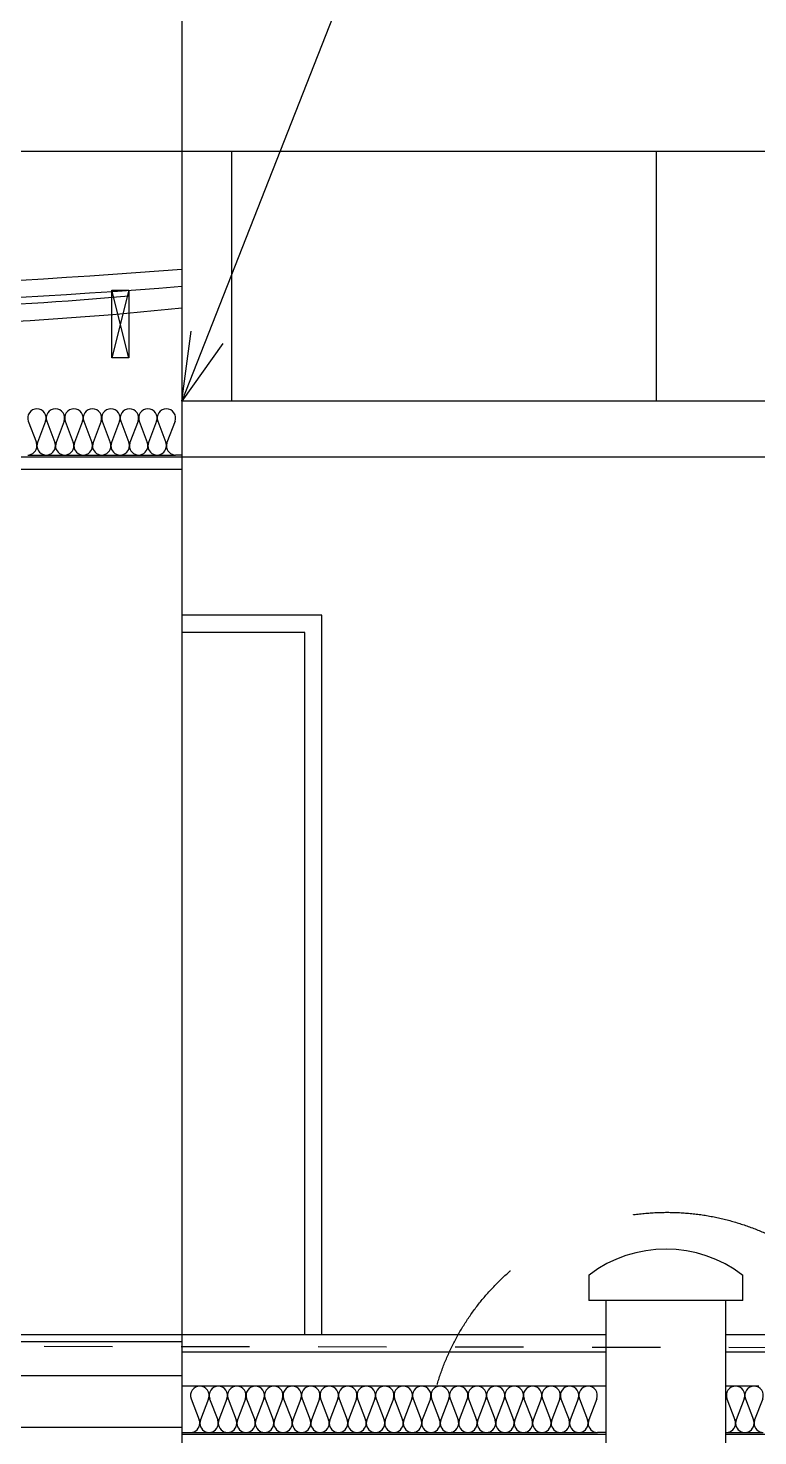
# Model space of a CAD drawing. Header units: millimetres. Extents: x -21022 to 21084, y -14865 to 14865.
# Drawn here: x 646 to 2777, y 3831 to 7940 of the extents above; entities that cross this region are included whole.
import ezdxf

# ---------------------------------------------------------------- set-up
doc = ezdxf.new("R2010")
doc.units = ezdxf.units.MM
for name, pattern in [('BORDER', [16, 13, -1, 1, -1]), ('DOT', [16, 4, -4, 4, -4]), ('HIDDEN', [16, 2, -2, 2, -2, 2, -2, 2, -2])]:
    doc.linetypes.add(name, pattern=pattern)
doc.layers.add('00_-_SECTIONS', color=7, linetype='Continuous', true_color=0xffffff)
doc.layers.add('1', color=7, linetype='Continuous', true_color=0xffffff)
pattern_1 = [(90, (0, 0), (-1240, 8e-14), [])]

# ---------------------------------------------------------------- blocks, each defined once
blk = doc.blocks.new('38041BEE')
at = {"layer": '00_-_SECTIONS', "linetype": 'Continuous', "ltscale": 100}
h = blk.add_hatch(dxfattribs=at)
h.set_pattern_fill('_USER', color=1, scale=1240, angle=90, style=0, pattern_type=0)
h.set_pattern_definition(pattern_1)
h.paths.add_polyline_path([(0, 730), (6894.6, 730), (6894.6, 385.2), (4737.2, 315.7), (5617.4, 320.5), (6496.7, 357.7), (2911.7, 411.8), (3773.6, 348.3), (4637.2, 317.2), (1385.9, 577.9), (2616.1, 440), (1385.9, 577.9), (846, 629.2), (304, 648.2), (0, 644.7)])
h = blk.add_hatch(dxfattribs=at)
h.set_pattern_fill('_USER', color=1, scale=1240, angle=90, style=0, pattern_type=0)
h.set_pattern_definition(pattern_1)
h.paths.add_polyline_path([(6894.6, 730), (12050, 730), (12050, 49.3), (12050, 0), (6894.6, 0), (6894.6, 335.1), (6894.6, 385.2)])
at = {"layer": '00_-_SECTIONS', "color": 1, "linetype": 'Continuous', "ltscale": 100}
blk.add_line((6894.6, 385.2), (6894.6, 335.1), dxfattribs=at)
for radius, end in [(23910.3, 274.43288), (23910.3, 274.43288), (23960.3, 274.42361), (23960.3, 274.42361)]:
    blk.add_arc((5046.5, 24224), radius, 269.25882, end, dxfattribs=at)
at = {"layer": '00_-_SECTIONS'}
blk.add_attdef('Sfb', (0, 0), '', height=1, dxfattribs=at)
blk = doc.blocks.new('D50AEB9E')
at = {"layer": '1', "color": 2, "linetype": 'DOT', "ltscale": 100}
blk.add_circle((700, 700), 700, dxfattribs=at)
blk.add_arc((700, 700), 700, 0, 0, dxfattribs=at)
blk = doc.blocks.new('C373AE7F')
at = {"layer": '00_-_SECTIONS', "color": 1, "linetype": 'Continuous', "ltscale": 100}
for p, q in [((225.5, 1189.6), (225.5, 1114.6)), ((675.5, 1114.6), (675.5, 1189.6)), ((675.5, 1114.6), (225.5, 1114.6)), ((275.5, 444.6), (275.5, 1114.6)), ((625.5, 444.6), (625.5, 1114.6))]:
    blk.add_line(p, q, dxfattribs=at)
blk.add_arc((450.2, 894.9), 369.7, 52.4563, 127.2924, dxfattribs=at)
blk.add_arc((450.2, 894.9), 369.7, 52.4563, 127.2924, dxfattribs=at)
blk = doc.blocks.new('FF3B760B')
at = {"layer": '00_-_SECTIONS', "color": 1, "linetype": 'Continuous', "ltscale": 100}
for p, q in [((8744.6, 12505.1), (8744.6, 0)), ((8296, 7568.2), (8319.5, 7506.4)), ((8346.5, 7568.2), (8323, 7506.4)), ((8350, 7568.2), (8373.5, 7506.4)), ((8400.5, 7568.2), (8377, 7506.4)), ((8404, 7568.2), (8427.5, 7506.4)), ((8454.5, 7568.2), (8431, 7506.4)), ((8458, 7568.2), (8481.5, 7506.4)), ((8508.5, 7568.2), (8485, 7506.4)), ((8512, 7568.2), (8535.5, 7506.4)), ((8562.5, 7568.2), (8539, 7506.4)), ((8566, 7568.2), (8589.5, 7506.4)), ((8616.5, 7568.2), (8593, 7506.4)), ((8620, 7568.2), (8643.5, 7506.4)), ((8670.5, 7568.2), (8647, 7506.4)), ((8674, 7568.2), (8697.5, 7506.4)), ((8724.5, 7568.2), (8701, 7506.4)), ((8323, 7506.4), (8321.3, 7496.8)), ((8377, 7506.4), (8375.3, 7496.8)), ((8431, 7506.4), (8429.3, 7496.8)), ((8485, 7506.4), (8483.3, 7496.8)), ((8539, 7506.4), (8537.3, 7496.8)), ((8593, 7506.4), (8591.3, 7496.8)), ((8647, 7506.4), (8645.3, 7496.8)), ((8701, 7506.4), (8699.3, 7496.8)), ((8294.3, 7469.8), (8348.3, 7469.8)), ((8348.3, 7469.8), (8402.3, 7469.8)), ((8402.3, 7469.8), (8456.3, 7469.8)), ((8456.3, 7469.8), (8510.3, 7469.8)), ((8510.3, 7469.8), (8564.3, 7469.8)), ((8564.3, 7469.8), (8618.3, 7469.8)), ((8618.3, 7469.8), (8672.3, 7469.8)), ((8672.3, 7469.8), (8726.3, 7469.8)), ((8744.6, 7469.8), (8726.3, 7469.8)), ((8744.6, 7469.8), (8744.6, 7469.8)), ((8744.6, 7427.3), (1850, 7427.3)), ((9103.7, 6952.3), (8744.6, 6952.3)), ((9103.7, 4902.3), (9103.7, 6952.3)), ((9983.3, 4902.3), (8744.6, 4902.3))]:
    blk.add_line(p, q, dxfattribs=at)
at = {"layer": '00_-_SECTIONS', "color": 2, "linetype": 'Continuous', "ltscale": 100}
for p, q in [((1850, 8357.1), (13900, 8357.1)), ((13900, 7627.1), (8744.6, 7627.1)), ((1850, 7464.8), (13900, 7464.8)), ((9153.7, 7002.3), (8744.6, 7002.3)), ((9153.7, 4902.3), (9153.7, 7002.3))]:
    blk.add_line(p, q, dxfattribs=at)
at = {"layer": '00_-_SECTIONS', "color": 1, "linetype": 'Continuous', "ltscale": 100}
for centre, start, end in [((8321.3, 7577.8), 90, 200.7966), ((8321.3, 7577.8), 90, 200.7966), ((8321.3, 7577.8), 339.2034, 90), ((8321.3, 7577.8), 339.2034, 90), ((8375.3, 7577.8), 90, 200.7966), ((8375.3, 7577.8), 90, 200.7966), ((8375.3, 7577.8), 339.2034, 90), ((8375.3, 7577.8), 339.2034, 90), ((8429.3, 7577.8), 90, 200.7966), ((8429.3, 7577.8), 90, 200.7966), ((8429.3, 7577.8), 339.2034, 90), ((8429.3, 7577.8), 339.2034, 90), ((8483.3, 7577.8), 90, 200.7966), ((8483.3, 7577.8), 90, 200.7966), ((8483.3, 7577.8), 339.2034, 90), ((8483.3, 7577.8), 339.2034, 90), ((8537.3, 7577.8), 90, 200.7966), ((8537.3, 7577.8), 90, 200.7966), ((8537.3, 7577.8), 339.2034, 90), ((8537.3, 7577.8), 339.2034, 90), ((8591.3, 7577.8), 90, 200.7966), ((8591.3, 7577.8), 90, 200.7966), ((8591.3, 7577.8), 339.2034, 90), ((8591.3, 7577.8), 339.2034, 90), ((8645.3, 7577.8), 90, 200.7966), ((8645.3, 7577.8), 90, 200.7966), ((8645.3, 7577.8), 339.2034, 90), ((8645.3, 7577.8), 339.2034, 90), ((8699.3, 7577.8), 90, 200.7966), ((8699.3, 7577.8), 90, 200.7966), ((8699.3, 7577.8), 339.2034, 90), ((8699.3, 7577.8), 339.2034, 90), ((8294.3, 7496.8), 270, 0), ((8294.3, 7496.8), 270, 0), ((8294.3, 7496.8), 0, 20.7966), ((8294.3, 7496.8), 0, 20.7966), ((8348.3, 7496.8), 180, 270), ((8348.3, 7496.8), 180, 270), ((8348.3, 7496.8), 270, 0), ((8348.3, 7496.8), 270, 0), ((8348.3, 7496.8), 0, 20.7966), ((8348.3, 7496.8), 0, 20.7966), ((8402.3, 7496.8), 180, 270), ((8402.3, 7496.8), 180, 270), ((8402.3, 7496.8), 270, 0), ((8402.3, 7496.8), 270, 0), ((8402.3, 7496.8), 0, 20.7966), ((8402.3, 7496.8), 0, 20.7966), ((8456.3, 7496.8), 180, 270), ((8456.3, 7496.8), 180, 270), ((8456.3, 7496.8), 270, 0), ((8456.3, 7496.8), 270, 0), ((8456.3, 7496.8), 0, 20.7966), ((8456.3, 7496.8), 0, 20.7966), ((8510.3, 7496.8), 180, 270), ((8510.3, 7496.8), 180, 270), ((8510.3, 7496.8), 270, 0), ((8510.3, 7496.8), 270, 0), ((8510.3, 7496.8), 0, 20.7966), ((8510.3, 7496.8), 0, 20.7966), ((8564.3, 7496.8), 180, 270), ((8564.3, 7496.8), 180, 270), ((8564.3, 7496.8), 270, 0), ((8564.3, 7496.8), 270, 0), ((8564.3, 7496.8), 0, 20.7966), ((8564.3, 7496.8), 0, 20.7966), ((8618.3, 7496.8), 180, 270), ((8618.3, 7496.8), 180, 270), ((8618.3, 7496.8), 270, 0), ((8618.3, 7496.8), 270, 0), ((8618.3, 7496.8), 0, 20.7966), ((8618.3, 7496.8), 0, 20.7966), ((8672.3, 7496.8), 180, 270), ((8672.3, 7496.8), 180, 270), ((8672.3, 7496.8), 270, 0), ((8672.3, 7496.8), 270, 0), ((8672.3, 7496.8), 0, 20.7966), ((8672.3, 7496.8), 0, 20.7966), ((8726.3, 7496.8), 180, 270), ((8726.3, 7496.8), 180, 270)]:
    blk.add_arc(centre, 27, start, end, dxfattribs=at)
at = {"layer": '00_-_SECTIONS'}
blk.add_attdef('Sfb', (0, 0), '', height=1, dxfattribs=at)
blk = doc.blocks.new('F98CE909')
at = {"layer": '00_-_SECTIONS', "linetype": 'Continuous', "ltscale": 100}
h = blk.add_hatch(dxfattribs=at)
h.set_pattern_fill('AR-SAND', color=1, scale=100, angle=45, style=0)
h.paths.add_polyline_path([(1238.8, 0), (0, 0), (0, 112.5), (0, 130), (1238.8, 130)])
at = {"layer": '00_-_SECTIONS', "color": 1, "linetype": 'Continuous', "ltscale": 100}
for p, q in [((0, 370), (1238.8, 370)), ((0, 130), (1238.8, 130))]:
    blk.add_line(p, q, dxfattribs=at)
at = {"layer": '00_-_SECTIONS', "color": 4, "linetype": 'BORDER', "ltscale": 100}
blk.add_line((1238.8, 270), (0, 270), dxfattribs=at)
blk = doc.blocks.new('367563BB')
at = {"layer": '00_-_SECTIONS', "color": 1, "linetype": 'Continuous', "ltscale": 100}
blk.add_line((20560, 24427.9), (18644, 19549.9), dxfattribs=at)
at = {"layer": '00_-_SECTIONS', "color": 4, "linetype": 'Continuous', "ltscale": 100}
blk.add_line((18644, 24427.9), (18644, 11922.7), dxfattribs=at)
at = {"layer": '00_-_SECTIONS'}
blk.add_attdef('Sfb', (0, 0), '', height=1, dxfattribs=at)
blk = doc.blocks.new('480F1BD9')
at = {"layer": '00_-_SECTIONS', "color": 9, "linetype": 'HIDDEN', "ltscale": 100}
blk.add_line((11142.5, 1110), (17797.9, 1100), dxfattribs=at)
at = {"layer": '00_-_SECTIONS'}
blk.add_attdef('Sfb', (0, 0), '', height=1, dxfattribs=at)
blk = doc.blocks.new('67AE9683')
at = {"layer": '00_-_SECTIONS', "color": 1, "linetype": 'Continuous', "ltscale": 100}
for radius, end in [(9965.8, 275.1783), (9965.8, 275.1783), (10015.8, 276.04381), (10015.8, 276.04381)]:
    blk.add_arc((6290, 10015.8), radius, 268.63853, end, dxfattribs=at)
at = {"layer": '00_-_SECTIONS'}
blk.add_attdef('Sfb', (0, 0), '', height=1, dxfattribs=at)
blk = doc.blocks.new('5DBEFC7F')
at = {"layer": '00_-_SECTIONS', "linetype": 'Continuous', "ltscale": 100}
h = blk.add_hatch(dxfattribs=at)
h.set_pattern_fill('AR-SAND', color=1, scale=100, angle=45, style=0)
h.paths.add_polyline_path([(4227.9, 0), (1588.8, 0), (1588.8, 130), (4191.5, 130)])
h.paths.add_polyline_path([(4705.4, 0), (4227.9, 0), (4191.5, 130), (4705.4, 130)])
at = {"layer": '00_-_SECTIONS', "color": 1, "linetype": 'Continuous', "ltscale": 100}
for p, q in [((4875.4, 420), (1588.8, 420)), ((1588.8, 370), (4875.4, 370)), ((27.1, 233.4), (50.6, 171.6)), ((77.6, 233.4), (54.1, 171.6)), ((81.1, 233.4), (104.6, 171.6)), ((131.6, 233.4), (108.1, 171.6)), ((135.1, 233.4), (158.6, 171.6)), ((185.6, 233.4), (162.1, 171.6)), ((189.1, 233.4), (212.6, 171.6)), ((239.6, 233.4), (216.1, 171.6)), ((243.1, 233.4), (266.6, 171.6)), ((293.6, 233.4), (270.1, 171.6)), ((297.1, 233.4), (320.6, 171.6)), ((347.6, 233.4), (324.1, 171.6)), ((351.1, 233.4), (374.6, 171.6)), ((401.6, 233.4), (378.1, 171.6)), ((405.1, 233.4), (428.6, 171.6)), ((455.6, 233.4), (432.1, 171.6)), ((459.1, 233.4), (482.6, 171.6)), ((509.6, 233.4), (486.1, 171.6)), ((513.1, 233.4), (536.6, 171.6)), ((563.6, 233.4), (540.1, 171.6)), ((567.1, 233.4), (590.6, 171.6)), ((617.6, 233.4), (594.1, 171.6)), ((621.1, 233.4), (644.6, 171.6)), ((671.6, 233.4), (648.1, 171.6)), ((675.1, 233.4), (698.6, 171.6)), ((725.6, 233.4), (702.1, 171.6)), ((729.1, 233.4), (752.6, 171.6)), ((779.6, 233.4), (756.1, 171.6)), ((783.1, 233.4), (806.6, 171.6)), ((833.6, 233.4), (810.1, 171.6)), ((837.1, 233.4), (860.6, 171.6)), ((887.6, 233.4), (864.1, 171.6)), ((891.1, 233.4), (914.6, 171.6)), ((941.6, 233.4), (918.1, 171.6)), ((945.1, 233.4), (968.6, 171.6)), ((995.6, 233.4), (972.1, 171.6)), ((999.1, 233.4), (1022.6, 171.6)), ((1049.6, 233.4), (1026.1, 171.6)), ((1053.1, 233.4), (1076.6, 171.6)), ((1103.6, 233.4), (1080.1, 171.6)), ((1107.1, 233.4), (1130.6, 171.6)), ((1157.6, 233.4), (1134.1, 171.6)), ((1161.1, 233.4), (1184.6, 171.6)), ((1211.6, 233.4), (1188.1, 171.6)), ((1591.8, 233.4), (1615.3, 171.6)), ((1642.3, 233.4), (1618.8, 171.6)), ((1645.8, 233.4), (1669.3, 171.6)), ((1696.3, 233.4), (1672.8, 171.6)), ((54.1, 171.6), (52.4, 162)), ((108.1, 171.6), (106.4, 162)), ((162.1, 171.6), (160.4, 162)), ((216.1, 171.6), (214.4, 162)), ((270.1, 171.6), (268.4, 162)), ((324.1, 171.6), (322.4, 162)), ((378.1, 171.6), (376.4, 162)), ((432.1, 171.6), (430.4, 162)), ((486.1, 171.6), (484.4, 162)), ((540.1, 171.6), (538.4, 162)), ((594.1, 171.6), (592.4, 162)), ((648.1, 171.6), (646.4, 162)), ((702.1, 171.6), (700.4, 162)), ((756.1, 171.6), (754.4, 162)), ((810.1, 171.6), (808.4, 162)), ((864.1, 171.6), (862.4, 162)), ((918.1, 171.6), (916.4, 162)), ((972.1, 171.6), (970.4, 162)), ((1026.1, 171.6), (1024.4, 162)), ((1080.1, 171.6), (1078.4, 162)), ((1134.1, 171.6), (1132.4, 162)), ((1188.1, 171.6), (1186.4, 162)), ((1618.8, 171.6), (1617.1, 162)), ((1672.8, 171.6), (1671.1, 162)), ((0, 135), (25.4, 135)), ((25.4, 135), (79.4, 135)), ((79.4, 135), (133.4, 135)), ((133.4, 135), (187.4, 135)), ((187.4, 135), (241.4, 135)), ((241.4, 135), (295.4, 135)), ((295.4, 135), (349.4, 135)), ((349.4, 135), (403.4, 135)), ((403.4, 135), (457.4, 135)), ((457.4, 135), (511.4, 135)), ((511.4, 135), (565.4, 135)), ((565.4, 135), (619.4, 135)), ((619.4, 135), (673.4, 135)), ((673.4, 135), (727.4, 135)), ((727.4, 135), (781.4, 135)), ((781.4, 135), (835.4, 135)), ((835.4, 135), (889.4, 135)), ((889.4, 135), (943.4, 135)), ((943.4, 135), (997.4, 135)), ((997.4, 135), (1051.4, 135)), ((1051.4, 135), (1105.4, 135)), ((1105.4, 135), (1159.4, 135)), ((1159.4, 135), (1213.4, 135)), ((1238.8, 135), (1213.4, 135)), ((1238.8, 135), (1238.8, 135)), ((1588.8, 135), (1590.1, 135)), ((1588.8, 130), (4810.4, 130)), ((1590.1, 135), (1644.1, 135)), ((1644.1, 135), (1698.1, 135))]:
    blk.add_line(p, q, dxfattribs=at)
at = {"layer": '00_-_SECTIONS', "color": 4, "linetype": 'BORDER', "ltscale": 100}
blk.add_line((4885.4, 270), (1588.8, 270), dxfattribs=at)
at = {"layer": '00_-_SECTIONS', "color": 1, "linetype": 'Continuous', "ltscale": 100}
for centre, start, end in [((52.4, 243), 90, 200.7966), ((52.4, 243), 90, 200.7966), ((52.4, 243), 339.2034, 90), ((52.4, 243), 339.2034, 90), ((106.4, 243), 90, 200.7966), ((106.4, 243), 90, 200.7966), ((106.4, 243), 339.2034, 90), ((106.4, 243), 339.2034, 90), ((160.4, 243), 90, 200.7966), ((160.4, 243), 90, 200.7966), ((160.4, 243), 339.2034, 90), ((160.4, 243), 339.2034, 90), ((214.4, 243), 90, 200.7966), ((214.4, 243), 90, 200.7966), ((214.4, 243), 339.2034, 90), ((214.4, 243), 339.2034, 90), ((268.4, 243), 90, 200.7966), ((268.4, 243), 90, 200.7966), ((268.4, 243), 339.2034, 90), ((268.4, 243), 339.2034, 90), ((322.4, 243), 90, 200.7966), ((322.4, 243), 90, 200.7966), ((322.4, 243), 339.2034, 90), ((322.4, 243), 339.2034, 90), ((376.4, 243), 90, 200.7966), ((376.4, 243), 90, 200.7966), ((376.4, 243), 339.2034, 90), ((376.4, 243), 339.2034, 90), ((430.4, 243), 90, 200.7966), ((430.4, 243), 90, 200.7966), ((430.4, 243), 339.2034, 90), ((430.4, 243), 339.2034, 90), ((484.4, 243), 90, 200.7966), ((484.4, 243), 90, 200.7966), ((484.4, 243), 339.2034, 90), ((484.4, 243), 339.2034, 90), ((538.4, 243), 90, 200.7966), ((538.4, 243), 90, 200.7966), ((538.4, 243), 339.2034, 90), ((538.4, 243), 339.2034, 90), ((592.4, 243), 90, 200.7966), ((592.4, 243), 90, 200.7966), ((592.4, 243), 339.2034, 90), ((592.4, 243), 339.2034, 90), ((646.4, 243), 90, 200.7966), ((646.4, 243), 90, 200.7966), ((646.4, 243), 339.2034, 90), ((646.4, 243), 339.2034, 90), ((700.4, 243), 90, 200.7966), ((700.4, 243), 90, 200.7966), ((700.4, 243), 339.2034, 90), ((700.4, 243), 339.2034, 90), ((754.4, 243), 90, 200.7966), ((754.4, 243), 90, 200.7966), ((754.4, 243), 339.2034, 90), ((754.4, 243), 339.2034, 90), ((808.4, 243), 90, 200.7966), ((808.4, 243), 90, 200.7966), ((808.4, 243), 339.2034, 90), ((808.4, 243), 339.2034, 90), ((862.4, 243), 90, 200.7966), ((862.4, 243), 90, 200.7966), ((862.4, 243), 339.2034, 90), ((862.4, 243), 339.2034, 90), ((916.4, 243), 90, 200.7966), ((916.4, 243), 90, 200.7966), ((916.4, 243), 339.2034, 90), ((916.4, 243), 339.2034, 90), ((970.4, 243), 90, 200.7966), ((970.4, 243), 90, 200.7966), ((970.4, 243), 339.2034, 90), ((970.4, 243), 339.2034, 90), ((1024.4, 243), 90, 200.7966), ((1024.4, 243), 90, 200.7966), ((1024.4, 243), 339.2034, 90), ((1024.4, 243), 339.2034, 90), ((1078.4, 243), 90, 200.7966), ((1078.4, 243), 90, 200.7966), ((1078.4, 243), 339.2034, 90), ((1078.4, 243), 339.2034, 90), ((1132.4, 243), 90, 200.7966), ((1132.4, 243), 90, 200.7966), ((1132.4, 243), 339.2034, 90), ((1132.4, 243), 339.2034, 90), ((1186.4, 243), 90, 200.7966), ((1186.4, 243), 90, 200.7966), ((1186.4, 243), 339.2034, 90), ((1186.4, 243), 339.2034, 90), ((1617.1, 243), 90, 200.7966), ((1617.1, 243), 90, 200.7966), ((1617.1, 243), 339.2034, 90), ((1617.1, 243), 339.2034, 90), ((1671.1, 243), 90, 200.7966), ((1671.1, 243), 90, 200.7966), ((1671.1, 243), 339.2034, 90), ((1671.1, 243), 339.2034, 90), ((25.4, 162), 0, 20.7966), ((25.4, 162), 0, 20.7966), ((79.4, 162), 0, 20.7966), ((79.4, 162), 0, 20.7966), ((133.4, 162), 0, 20.7966), ((133.4, 162), 0, 20.7966), ((187.4, 162), 0, 20.7966), ((187.4, 162), 0, 20.7966), ((241.4, 162), 0, 20.7966), ((241.4, 162), 0, 20.7966), ((295.4, 162), 0, 20.7966), ((295.4, 162), 0, 20.7966), ((349.4, 162), 0, 20.7966), ((349.4, 162), 0, 20.7966), ((403.4, 162), 0, 20.7966), ((403.4, 162), 0, 20.7966), ((457.4, 162), 0, 20.7966), ((457.4, 162), 0, 20.7966), ((511.4, 162), 0, 20.7966), ((511.4, 162), 0, 20.7966), ((565.4, 162), 0, 20.7966), ((565.4, 162), 0, 20.7966), ((619.4, 162), 0, 20.7966), ((619.4, 162), 0, 20.7966), ((673.4, 162), 0, 20.7966), ((673.4, 162), 0, 20.7966), ((727.4, 162), 0, 20.7966), ((727.4, 162), 0, 20.7966), ((781.4, 162), 0, 20.7966), ((781.4, 162), 0, 20.7966), ((835.4, 162), 0, 20.7966), ((835.4, 162), 0, 20.7966), ((889.4, 162), 0, 20.7966), ((889.4, 162), 0, 20.7966), ((943.4, 162), 0, 20.7966), ((943.4, 162), 0, 20.7966), ((997.4, 162), 0, 20.7966), ((997.4, 162), 0, 20.7966), ((1051.4, 162), 0, 20.7966), ((1051.4, 162), 0, 20.7966), ((1105.4, 162), 0, 20.7966), ((1105.4, 162), 0, 20.7966), ((1159.4, 162), 0, 20.7966), ((1159.4, 162), 0, 20.7966), ((1590.1, 162), 0, 20.7966), ((1590.1, 162), 0, 20.7966), ((1644.1, 162), 0, 20.7966), ((1644.1, 162), 0, 20.7966), ((25.4, 162), 270, 0), ((25.4, 162), 270, 0), ((79.4, 162), 180, 270), ((79.4, 162), 180, 270), ((79.4, 162), 270, 0), ((79.4, 162), 270, 0), ((133.4, 162), 180, 270), ((133.4, 162), 180, 270), ((133.4, 162), 270, 0), ((133.4, 162), 270, 0), ((187.4, 162), 180, 270), ((187.4, 162), 180, 270), ((187.4, 162), 270, 0), ((187.4, 162), 270, 0), ((241.4, 162), 180, 270), ((241.4, 162), 180, 270), ((241.4, 162), 270, 0), ((241.4, 162), 270, 0), ((295.4, 162), 180, 270), ((295.4, 162), 180, 270), ((295.4, 162), 270, 0), ((295.4, 162), 270, 0), ((349.4, 162), 180, 270), ((349.4, 162), 180, 270), ((349.4, 162), 270, 0), ((349.4, 162), 270, 0), ((403.4, 162), 180, 270), ((403.4, 162), 180, 270), ((403.4, 162), 270, 0), ((403.4, 162), 270, 0), ((457.4, 162), 180, 270), ((457.4, 162), 180, 270), ((457.4, 162), 270, 0), ((457.4, 162), 270, 0), ((511.4, 162), 180, 270), ((511.4, 162), 180, 270), ((511.4, 162), 270, 0), ((511.4, 162), 270, 0), ((565.4, 162), 180, 270), ((565.4, 162), 180, 270), ((565.4, 162), 270, 0), ((565.4, 162), 270, 0), ((619.4, 162), 180, 270), ((619.4, 162), 180, 270), ((619.4, 162), 270, 0), ((619.4, 162), 270, 0), ((673.4, 162), 180, 270), ((673.4, 162), 180, 270), ((673.4, 162), 270, 0), ((673.4, 162), 270, 0), ((727.4, 162), 180, 270), ((727.4, 162), 180, 270), ((727.4, 162), 270, 0), ((727.4, 162), 270, 0), ((781.4, 162), 180, 270), ((781.4, 162), 180, 270), ((781.4, 162), 270, 0), ((781.4, 162), 270, 0), ((835.4, 162), 180, 270), ((835.4, 162), 180, 270), ((835.4, 162), 270, 0), ((835.4, 162), 270, 0), ((889.4, 162), 180, 270), ((889.4, 162), 180, 270), ((889.4, 162), 270, 0), ((889.4, 162), 270, 0), ((943.4, 162), 180, 270), ((943.4, 162), 180, 270), ((943.4, 162), 270, 0), ((943.4, 162), 270, 0), ((997.4, 162), 180, 270), ((997.4, 162), 180, 270), ((997.4, 162), 270, 0), ((997.4, 162), 270, 0), ((1051.4, 162), 180, 270), ((1051.4, 162), 180, 270), ((1051.4, 162), 270, 0), ((1051.4, 162), 270, 0), ((1105.4, 162), 180, 270), ((1105.4, 162), 180, 270), ((1105.4, 162), 270, 0), ((1105.4, 162), 270, 0), ((1159.4, 162), 180, 270), ((1159.4, 162), 180, 270), ((1159.4, 162), 270, 0), ((1159.4, 162), 270, 0), ((1213.4, 162), 180, 270), ((1213.4, 162), 180, 270), ((1590.1, 162), 270, 0), ((1590.1, 162), 270, 0), ((1644.1, 162), 180, 270), ((1644.1, 162), 180, 270), ((1644.1, 162), 270, 0), ((1644.1, 162), 270, 0), ((1698.1, 162), 180, 270), ((1698.1, 162), 180, 270)]:
    blk.add_arc(centre, 27, start, end, dxfattribs=at)
blk = doc.blocks.new('7AF3E70B')
at = {"layer": '00_-_SECTIONS', "color": 2, "linetype": 'Continuous', "ltscale": 100}
for p, q in [((0, 0), (0, 197.3)), ((0, 197.3), (50, 197.3)), ((50, 197.3), (50, 0)), ((50, 0), (0, 0))]:
    blk.add_line(p, q, dxfattribs=at)
at = {"layer": '00_-_SECTIONS', "color": 1, "linetype": 'Continuous', "ltscale": 100}
for p, q in [((50, 197.3), (0, 0)), ((50, 0), (0, 197.3))]:
    blk.add_line(p, q, dxfattribs=at)
at = {"layer": '00_-_SECTIONS'}
blk.add_attdef('Sfb', (0, 0), '', height=1, dxfattribs=at)
blk = doc.blocks.new('5CD8EA00')
at = {"layer": '00_-_SECTIONS', "linetype": 'Continuous', "ltscale": 100}
h = blk.add_hatch(dxfattribs=at)
h.set_pattern_fill('AR-SAND', color=1, scale=100, angle=45, style=0)
h.paths.add_polyline_path([(0, 0), (6894.6, 0), (6894.6, 100), (0, 100)])
at = {"layer": '00_-_SECTIONS', "color": 1, "linetype": 'Continuous', "ltscale": 100}
for p, q in [((6894.6, 120), (0, 120)), ((0, 100), (6894.6, 100))]:
    blk.add_line(p, q, dxfattribs=at)
at = {"layer": '00_-_SECTIONS'}
blk.add_attdef('Sfb', (0, 0), '', height=1, dxfattribs=at)
blk = doc.blocks.new('6BC70A0F')
at = {"layer": '00_-_SECTIONS', "linetype": 'Continuous', "ltscale": 100}
h = blk.add_hatch(dxfattribs=at)
h.set_pattern_fill('AR-CONC', color=1, scale=100, angle=30, style=0)
h.paths.add_polyline_path([(7844.6, 300), (6146.5, 300), (6034.3, 300), (3162.3, 300), (3060.2, 300), (950, 300), (850, 300), (850, 450), (950, 450), (7844.6, 450)])
at = {"layer": '00_-_SECTIONS', "color": 3, "linetype": 'Continuous', "ltscale": 100}
for p, q in [((7844.6, 450), (850, 450)), ((7844.6, 450), (7844.6, 300)), ((850, 300), (7844.6, 300))]:
    blk.add_line(p, q, dxfattribs=at)
at = {"layer": '00_-_SECTIONS'}
blk.add_attdef('Sfb', (0, 0), '', height=1, dxfattribs=at)
blk = doc.blocks.new('E8C94C91')
at = {"layer": '1', "color": 2, "linetype": 'Continuous', "ltscale": 100}
for p, q in [((0, 0), (26.6, 204.4)), ((119.7, 167.9), (0, 0))]:
    blk.add_line(p, q, dxfattribs=at)
blk = doc.blocks.new('0E4FBE10')
at = {"layer": '1', "color": 2, "linetype": 'Continuous', "ltscale": 100}
for p, q in [((0, 0), (26.6, 204.4)), ((119.7, 167.9), (0, 0))]:
    blk.add_line(p, q, dxfattribs=at)

msp = doc.modelspace()

# ---------------------------------------------------------------- block references
at = {"layer": '00_-_SECTIONS'}
for name, p in [('367563BB', (-17549.4, -12698.9)), ('FF3B760B', (-7650, -776.1)), ('6BC70A0F', (-6750, 3556.2)), ('38041BEE', (-5800, 6851)), ('67AE9683', (-6250, 7067.8)), ('7AF3E70B', (889.5, 6977.1)), ('C373AE7F', (2057.8, 3111.5)), ('480F1BD9', (-11250.1, 2983.9)), ('5CD8EA00', (-5800, 4006.2)), ('5DBEFC7F', (1094.6, 3706.2)), ('F98CE909', (1094.6, 3706.2))]:
    msp.add_blockref(name, p, dxfattribs=at)
at = {"layer": '1'}
for name, p in [('E8C94C91', (1094.6, 6851)), ('0E4FBE10', (1094.6, 6851)), ('D50AEB9E', (1811.9, 3083.5))]:
    msp.add_blockref(name, p, dxfattribs=at)

doc.saveas('drawing.dxf')
